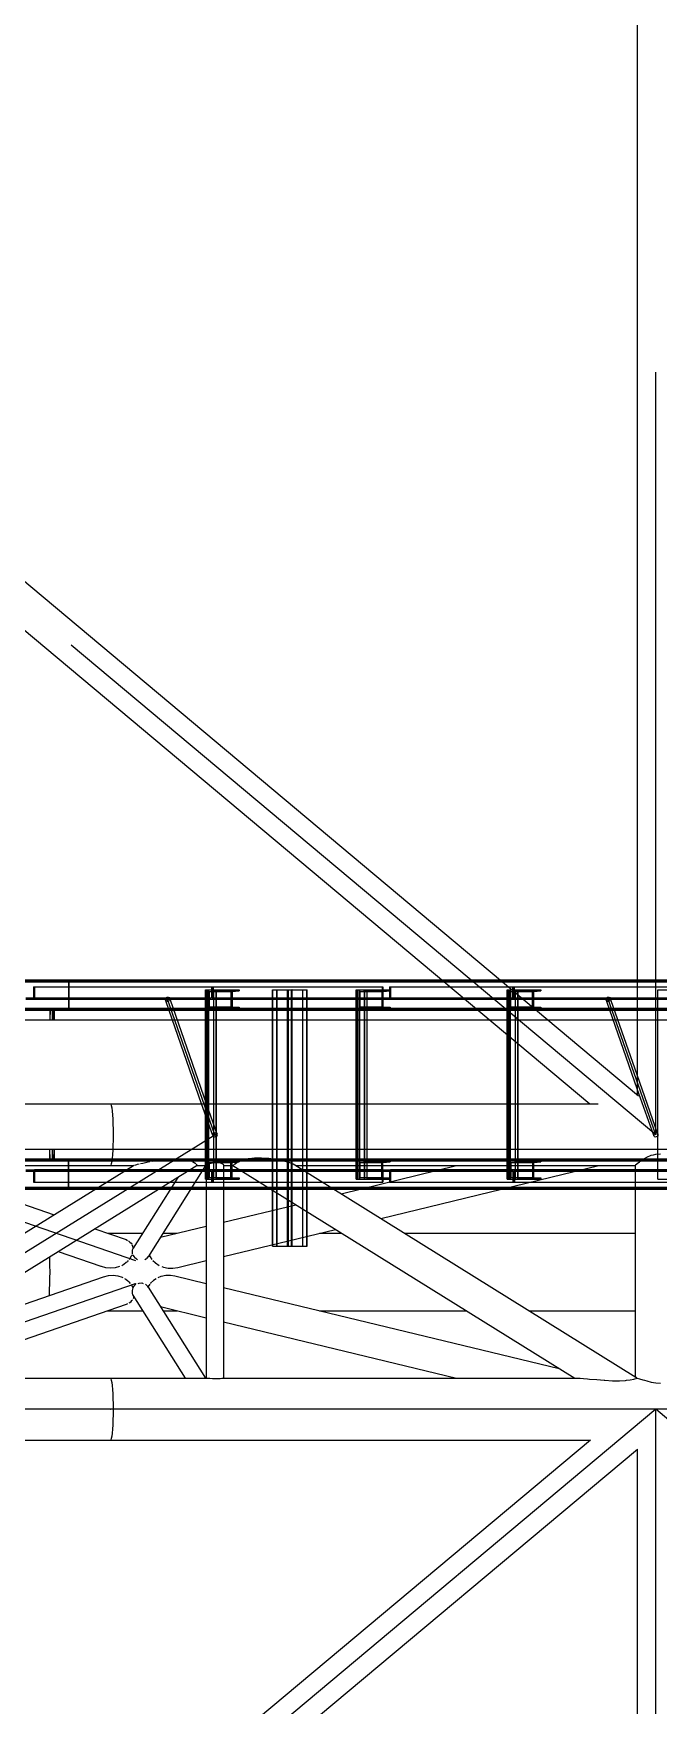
# Model space of a CAD drawing. Header units: millimetres. Extents: x 150209.93 to 150215.05, y 136675.65 to 136679.93.
# Drawn here: x 150213.8816 to 150213.9636, y 136679.0501 to 136679.2694 of the extents above; entities that cross this region are included whole.
import ezdxf

# ---------------------------------------------------------------- set-up
doc = ezdxf.new("R2010")
doc.units = ezdxf.units.MM
doc.header["$LTSCALE"] = 0.25
for name, pattern in [('CENTER', [50.8, 31.75, -6.35, 6.35, -6.35]), ('XKITLINE00', [0]), ('XKITLINE02', [4, 2, -2]), ('XKITLINE03', [6, 3, -1, 1, -1])]:
    doc.linetypes.add(name, pattern=pattern)

# ---------------------------------------------------------------- blocks, each defined once
blk = doc.blocks.new('çatıı')
at = {"color": 8, "linetype": 'CENTER'}
for p, q in [((25173.6, 17470.3), (23430, 18930.3)), ((25173.6, 17470.3), (25173.6, 18930.3)), ((24593.9, 17470.3), (24832.4, 17387.8)), ((24593.9, 17290.3), (24884.5, 17470.3)), ((24593.9, 17290.3), (24832.4, 17372.8)), ((25173.6, 17290.3), (23430, 15830.3)), ((24815.9, 17290.3), (23430, 17290.3)), ((26261.4, 17290.3), (24815.9, 17290.3)), ((26903.1, 15830.3), (25173.6, 17290.3)), ((25173.6, 15830.3), (25173.6, 17290.3))]:
    blk.add_line(p, q, dxfattribs=at)
at = {"color": 8, "linetype": 'XKITLINE00'}
for p, q in [((25161.4, 18904.2), (25161.4, 17496.4)), ((24320.8, 18200.3), (25162.2, 17495.7)), ((24301.8, 18184.4), (25130.4, 17490.6)), ((23551.7, 17490.6), (24815.9, 17490.6)), ((24815.9, 17490.6), (24816.2, 17490.3)), ((24815.9, 17490.6), (24816.2, 17490.3)), ((24815.9, 17490.6), (25135.7, 17490.6)), ((24816.2, 17490.3), (24816.5, 17489.4)), ((24816.2, 17490.3), (24816.5, 17489.4)), ((24816.5, 17489.4), (24816.8, 17487.9)), ((24816.8, 17487.9), (24817.1, 17485.8)), ((24817.1, 17485.8), (24817.3, 17483.3)), ((24817.3, 17483.3), (24817.5, 17480.4)), ((24817.5, 17480.4), (24817.6, 17477.2)), ((24817.6, 17477.2), (24817.7, 17473.8)), ((24817.7, 17466.7), (24817.6, 17463.3)), ((24817.7, 17473.8), (24817.7, 17470.3)), ((24817.7, 17470.3), (24817.7, 17466.7)), ((24817.1, 17454.7), (24816.8, 17452.7)), ((24817.3, 17457.2), (24817.1, 17454.7)), ((24817.5, 17460.1), (24817.3, 17457.2)), ((24817.6, 17463.3), (24817.5, 17460.1)), ((24843.7, 17452.9), (24846.7, 17453.4)), ((24846.7, 17453.4), (24850.3, 17453.8)), ((24850.3, 17453.8), (24852, 17454)), ((24852, 17454), (24857.1, 17454.4)), ((24857.1, 17454.4), (24861.7, 17454.3)), ((24861.7, 17454.3), (24865.3, 17453.8)), ((24865.3, 17453.8), (24868.4, 17453.1)), ((24900.8, 17452.9), (24903.4, 17453.9)), ((24903.4, 17453.9), (24906.5, 17454.6)), ((24906.5, 17454.6), (24906.7, 17454.6)), ((24906.7, 17454.6), (24910.5, 17455.2)), ((24910.5, 17455.2), (24915, 17455.2)), ((24915, 17455.2), (24919.9, 17454.8)), ((24919.9, 17454.8), (24921.1, 17454.6)), ((24921.1, 17454.6), (24924.7, 17454.1)), ((24924.7, 17454.1), (24929.2, 17453.2)), ((25163, 17452.6), (25165.1, 17454)), ((25165.1, 17454), (25166.2, 17454.6)), ((25166.2, 17454.6), (25167.7, 17455.5)), ((25167.7, 17455.5), (25170.6, 17456.8)), ((25170.6, 17456.8), (25172, 17457.1)), ((25172, 17457.1), (25173.6, 17457.6)), ((25173.6, 17457.6), (25176.6, 17457.7)), ((24599.6, 17450), (24815.9, 17450)), ((24606, 17310.6), (24831.1, 17450)), ((24647.4, 17310.6), (24872.8, 17450.2)), ((24686.1, 17450), (24779.1, 17417.8)), ((24815.9, 17450), (24816.2, 17450.3)), ((24815.9, 17450), (24816.2, 17450.3)), ((24815.9, 17450), (24831, 17450)), ((24816.5, 17451.2), (24816.2, 17450.3)), ((24816.5, 17451.2), (24816.2, 17450.3)), ((24816.8, 17452.7), (24816.5, 17451.2)), ((24831.1, 17450), (24831.2, 17450)), ((24831.2, 17450), (24831.6, 17450.3)), ((24831.9, 17450.4), (24833.3, 17450.7)), ((24833.3, 17450.7), (24833.8, 17450.9)), ((24833.8, 17450.9), (24834.9, 17451.1)), ((24835.8, 17451.3), (24837.2, 17451.7)), ((24837.2, 17451.7), (24838.9, 17452)), ((24838.9, 17452), (24841.7, 17452.6)), ((24878.4, 17450), (24840.7, 17390.3)), ((24841.7, 17452.6), (24841.8, 17452.6)), ((24868.4, 17453.1), (24869, 17452.9)), ((24869.7, 17452.6), (24870.5, 17452.2)), ((24870.5, 17452.2), (24870.8, 17452)), ((24870.8, 17452), (24872, 17451.4)), ((24872, 17451.4), (24872, 17451.3)), ((24872.2, 17451.1), (24872.5, 17450.7)), ((24872.5, 17450.7), (24872.6, 17450.6)), ((24872.5, 17450), (24878.8, 17450)), ((24872.6, 17450.6), (24872.7, 17450.4)), ((24872.8, 17450.3), (24872.8, 17450.2)), ((24878.8, 17450.1), (24878.9, 17450.2)), ((24878.8, 17450.1), (24878.8, 17310.6)), ((24879.1, 17450.5), (24878.9, 17450.2)), ((24879.1, 17450.5), (24879.9, 17450.9)), ((24879.9, 17450.9), (24880.7, 17451.1)), ((24880.7, 17451.1), (24881.2, 17451.4)), ((24881.2, 17451.4), (24882.8, 17451.8)), ((24882.8, 17451.8), (24884.5, 17452)), ((24884.5, 17452), (24886.3, 17452)), ((24886.3, 17452), (24887.9, 17451.8)), ((24887.9, 17451.8), (24889.1, 17451.3)), ((24889.1, 17451.3), (24889.4, 17451.1)), ((24889.4, 17451.1), (24889.9, 17450.9)), ((24889.9, 17450.9), (24890.2, 17450.4)), ((24890.2, 17450.4), (24890.2, 17310.6)), ((24890.2, 17450), (24896.5, 17450)), ((24896.3, 17450.1), (24896.6, 17450.2)), ((24896.3, 17450.1), (25120.4, 17310.6)), ((24896.6, 17450.4), (24897.5, 17451.1)), ((24896.6, 17450.4), (24896.6, 17450.2)), ((24897.5, 17451.1), (24897.7, 17451.1)), ((24897.7, 17451.1), (24898.8, 17452)), ((24898.8, 17452), (24900.3, 17452.6)), ((24900.3, 17452.6), (24900.8, 17452.9)), ((24929.2, 17453.2), (24931.3, 17452.6)), ((24931.3, 17452.6), (24932.9, 17452.2)), ((24932.9, 17452.2), (24935.6, 17451.2)), ((24935.6, 17451.2), (24935.8, 17451.1)), ((24935.8, 17451.1), (24936.8, 17450.6)), ((24936.8, 17450.6), (25160.4, 17311.3)), ((24937.8, 17450), (25160, 17450)), ((24967.2, 17431.6), (25043, 17450)), ((24993.3, 17415.4), (25136.2, 17450)), ((25160, 17450), (25160.2, 17450.2)), ((25160, 17450), (25160, 17311.6)), ((25160.3, 17450.5), (25160.2, 17450.2)), ((25160.3, 17450.5), (25161.1, 17451.1)), ((25161.3, 17451.3), (25161.1, 17451.1)), ((25161.3, 17451.3), (25162.9, 17452.5)), ((25162.9, 17452.5), (25163, 17452.6)), ((24860.1, 17442.3), (24830.8, 17395.9)), ((24890.2, 17413), (24937.5, 17424.4)), ((24848.7, 17403), (24878.8, 17410.3)), ((24805.7, 17408.6), (24826.2, 17401.5)), ((24814.1, 17405.7), (24836.9, 17405.7)), ((24826.2, 17401.5), (24827.1, 17401)), ((24827.9, 17400.6), (24828.1, 17400.5)), ((24828.1, 17400.5), (24828.7, 17399.9)), ((24828.7, 17399.9), (24829.5, 17399.1)), ((24829.5, 17399.1), (24829.9, 17398.5)), ((24850.4, 17405.7), (24859.8, 17405.7)), ((24890.2, 17390.5), (24963.5, 17408.2)), ((24953, 17405.7), (24967.6, 17405.7)), ((25008.9, 17405.7), (25160, 17405.7)), ((24776, 17390.2), (24776.1, 17388.1)), ((24776.1, 17388.1), (24776.1, 17384.2)), ((24781.7, 17393.7), (24809.6, 17384.1)), ((24827.7, 17387.9), (24826.9, 17387)), ((24828.7, 17389), (24828.3, 17388.5)), ((24829.4, 17390.4), (24828.7, 17389)), ((24829.9, 17391.1), (24829.4, 17390.4)), ((24830, 17391.6), (24829.9, 17391.1)), ((24830.1, 17398), (24830.4, 17397.4)), ((24830.3, 17393.3), (24830.2, 17393)), ((24830.2, 17393), (24830.3, 17392.4)), ((24830.3, 17392.5), (24830.2, 17392.1)), ((24830.6, 17395.5), (24830.3, 17394.6)), ((24830.3, 17394.6), (24830.3, 17393.3)), ((24830.3, 17392.4), (24830.4, 17392.1)), ((24830.4, 17397.4), (24830.4, 17397.1)), ((24830.4, 17397.1), (24830.7, 17395.8)), ((24830.8, 17395.9), (24830.6, 17395.5)), ((24830.6, 17391.5), (24830.7, 17391.3)), ((24830.7, 17391.3), (24831.5, 17390.2)), ((24830.8, 17395.9), (24830.8, 17395.9)), ((24831.5, 17390.2), (24831.7, 17389.9)), ((24831.7, 17389.9), (24833, 17388.8)), ((24833, 17388.8), (24833.7, 17388.5)), ((24838.6, 17388.5), (24839.6, 17389.1)), ((24840.6, 17390.2), (24839.6, 17389.1)), ((24840.7, 17390.3), (24840.6, 17390.2)), ((24841.3, 17391.3), (24842, 17390.2)), ((24842, 17390.2), (24842, 17390.2)), ((24842, 17390.2), (24843.2, 17388.5)), ((24843.8, 17387.8), (24845.4, 17386.4)), ((24860.1, 17383.2), (24878.8, 17387.7)), ((24683.3, 17332.8), (24811.5, 17377.1)), ((24776.1, 17384.2), (24776.2, 17380.3)), ((24776.2, 17380.3), (24776.1, 17376.3)), ((24809.9, 17384), (24812.8, 17383.2)), ((24811.5, 17377.1), (24814.6, 17377.9)), ((24812.8, 17383.2), (24816, 17383)), ((24814.6, 17377.9), (24817.7, 17378.1)), ((24816, 17383), (24819.2, 17383.2)), ((24817.7, 17378.1), (24820.8, 17377.7)), ((24819.2, 17383.2), (24822.1, 17384)), ((24820.8, 17377.7), (24823.6, 17376.9)), ((24823.4, 17384.6), (24824.7, 17385.3)), ((24823.6, 17376.9), (24824, 17376.7)), ((24824.7, 17385.3), (24826.4, 17386.6)), ((24826.4, 17386.6), (24826.9, 17387)), ((24845.4, 17386.4), (24845.6, 17386.2)), ((24845.6, 17386.2), (24848, 17384.6)), ((24847.3, 17376.7), (24849.3, 17377.6)), ((24849.3, 17377.6), (24852.2, 17378.2)), ((24849.6, 17383.9), (24850.7, 17383.5)), ((24850.7, 17383.5), (24853.8, 17382.8)), ((24852.2, 17378.2), (24855.3, 17378.2)), ((24853.8, 17382.8), (24857, 17382.8)), ((24855.3, 17378.2), (24858.3, 17377.8)), ((24857, 17382.8), (24860.1, 17383.2)), ((24858.3, 17377.8), (24878.8, 17372.8)), ((24775.9, 17368.7), (24775.7, 17365.3)), ((24776.1, 17372.4), (24775.9, 17368.7)), ((24776.1, 17376.3), (24776.1, 17372.4)), ((24825.3, 17376), (24826.1, 17375.5)), ((24826.1, 17375.5), (24827.3, 17374.5)), ((24827.3, 17374.5), (24828.1, 17373.8)), ((24828.1, 17373.8), (24828.9, 17372.8)), ((24829.5, 17372.1), (24829.8, 17371.8)), ((24829.8, 17371.8), (24830.3, 17370.7)), ((24830.6, 17369.9), (24830.2, 17368.1)), ((24830.2, 17368.1), (24830.2, 17367.3)), ((24830.2, 17367.3), (24830.2, 17366.4)), ((24830.2, 17366.4), (24830.5, 17365.2)), ((24830.3, 17370.7), (24830.6, 17370)), ((24830.7, 17370.1), (24830.6, 17370)), ((24830.6, 17370), (24830.6, 17369.9)), ((24831.3, 17370.9), (24830.7, 17370.1)), ((24831.7, 17371.4), (24831.3, 17370.9)), ((24831.7, 17371.4), (24832.7, 17372.2)), ((24834.2, 17372.8), (24834.8, 17373)), ((24834.8, 17373), (24836.6, 17373.1)), ((24836.6, 17373.1), (24837.5, 17372.8)), ((24838.9, 17372.2), (24839.6, 17371.6)), ((24839.6, 17371.6), (24840.2, 17370.9)), ((24840.2, 17370.9), (24840.6, 17370.4)), ((24840.8, 17370.8), (24840.6, 17370.4)), ((24840.6, 17370.4), (24840.7, 17370.3)), ((24840.7, 17370.3), (24878.4, 17310.6)), ((24841.8, 17372.2), (24840.8, 17370.8)), ((24842.3, 17373), (24842.2, 17372.8)), ((24842.3, 17373), (24844.2, 17374.7)), ((24844.3, 17374.9), (24844.2, 17374.7)), ((24844.3, 17374.9), (24846, 17376)), ((24890.2, 17370.1), (25110.3, 17316.9)), ((24686.1, 17310.6), (24826.6, 17359.2)), ((24775.7, 17365.3), (24775.7, 17364.7)), ((24814.1, 17354.9), (24837, 17354.9)), ((24826.6, 17359.2), (24827.4, 17359.6)), ((24828.2, 17360), (24828.6, 17360.2)), ((24828.6, 17360.2), (24829.5, 17361)), ((24829.5, 17361), (24830.1, 17361.5)), ((24830.5, 17362.1), (24830.1, 17361.5)), ((24830.5, 17365.2), (24830.6, 17365)), ((24830.6, 17365), (24865, 17310.6)), ((24831.1, 17363.2), (24830.8, 17362.6)), ((24831.2, 17363.9), (24831.1, 17363.2)), ((24831.2, 17364), (24831.2, 17363.9)), ((24848.7, 17357.6), (24878.8, 17350.3)), ((24850.4, 17354.9), (24859.8, 17354.9)), ((24953, 17354.9), (25049.2, 17354.9)), ((25090.5, 17354.9), (25160, 17354.9)), ((24890.2, 17347.5), (25043, 17310.6)), ((25160.5, 17311.3), (25160.8, 17311.2)), ((25160.8, 17311.2), (25161.2, 17310.8)), ((24644.8, 17310.6), (24815.9, 17310.6)), ((24815.9, 17310.6), (24816.2, 17310.3)), ((24815.9, 17310.6), (24816.2, 17310.3)), ((24815.9, 17310.6), (24881.2, 17310.6)), ((24816.2, 17310.3), (24816.5, 17309.4)), ((24816.2, 17310.3), (24816.5, 17309.4)), ((24816.5, 17309.4), (24816.8, 17307.9)), ((24816.8, 17307.9), (24817.1, 17305.8)), ((24817.1, 17305.8), (24817.3, 17303.3)), ((24817.3, 17303.3), (24817.5, 17300.4)), ((24817.5, 17300.4), (24817.6, 17297.2)), ((24880.2, 17310.6), (24880.7, 17310.6)), ((24880.7, 17310.6), (24881.2, 17310.6)), ((24880.7, 17310.6), (24880.9, 17310.6)), ((24881.2, 17310.6), (24882.8, 17310.5)), ((24882.8, 17310.5), (24884.5, 17310.4)), ((24884.5, 17310.4), (24886.3, 17310.4)), ((24886.3, 17310.4), (24887.9, 17310.5)), ((24887.9, 17310.5), (24889.1, 17310.6)), ((24889.1, 17310.6), (25124.1, 17310.6)), ((24889.1, 17310.6), (24889.4, 17310.6)), ((24889.4, 17310.6), (24889.7, 17310.6)), ((25122.8, 17310.6), (25123.1, 17310.6)), ((25123.1, 17310.6), (25123.3, 17310.6)), ((25123.3, 17310.6), (25126.2, 17310.4)), ((25126.2, 17310.4), (25128.9, 17310.3)), ((25128.9, 17310.3), (25130.2, 17310.1)), ((25130.2, 17310.1), (25135, 17309.7)), ((25135, 17309.7), (25139.8, 17309.4)), ((25139.8, 17309.4), (25140.1, 17309.3)), ((25140.1, 17309.3), (25145.2, 17309)), ((25145.2, 17309), (25149.8, 17309)), ((25149.8, 17309), (25153.7, 17309.2)), ((25153.7, 17309.2), (25154.4, 17309.4)), ((25154.4, 17309.4), (25156.8, 17309.6)), ((25156.8, 17309.6), (25159.1, 17310)), ((25159.1, 17310), (25159.8, 17310.3)), ((25159.8, 17310.3), (25160.7, 17310.4)), ((25160.7, 17310.4), (25161.4, 17310.6)), ((25161.3, 17310.7), (25161.4, 17310.6)), ((25161.3, 17310.7), (25161.3, 17310.7)), ((25161.4, 17310.6), (25162.9, 17310.3)), ((25162.9, 17310.3), (25163, 17310.3)), ((25163, 17310.3), (25165.1, 17309.6)), ((25165.1, 17309.6), (25166.2, 17309.3)), ((25166.2, 17309.3), (25167.7, 17308.8)), ((25167.7, 17308.8), (25170.6, 17308)), ((25170.6, 17308), (25172, 17307.8)), ((25172, 17307.8), (25173.6, 17307.5)), ((25173.6, 17307.5), (25176.6, 17307.4)), ((24817.6, 17297.2), (24817.7, 17293.8)), ((24817.7, 17293.8), (24817.7, 17290.3)), ((24817.7, 17290.3), (24817.7, 17286.7)), ((24817.5, 17280.1), (24817.3, 17277.2)), ((24817.6, 17283.3), (24817.5, 17280.1)), ((24817.7, 17286.7), (24817.6, 17283.3)), ((23506.2, 15910), (25130.7, 17270.2)), ((23551.7, 17270), (24815.9, 17270)), ((24815.9, 17270), (24816.2, 17270.3)), ((24815.9, 17270), (24816.2, 17270.3)), ((24815.9, 17270), (25130.4, 17270)), ((24816.5, 17271.2), (24816.2, 17270.3)), ((24816.5, 17271.2), (24816.2, 17270.3)), ((24816.8, 17272.7), (24816.5, 17271.2)), ((24817.1, 17274.7), (24816.8, 17272.7)), ((24817.3, 17277.2), (24817.1, 17274.7)), ((23506.2, 15878.2), (25161.5, 17264.2)), ((25161.4, 17264.2), (25161.4, 15856.4))]:
    blk.add_line(p, q, dxfattribs=at)
at = {"color": 116, "linetype": 'XKITLINE02', "true_color": 0x136734}
for p, q in [((23616.1, 17571), (24787.7, 17571)), ((23616.8, 17570.5), (24788.5, 17570.5)), ((24765.6, 17567.2), (24765.6, 17560)), ((24765.6, 17567.2), (24788.6, 17567.2)), ((24766.2, 17567.2), (24766.2, 17559.2)), ((24787.7, 17571.9), (24787.7, 17571)), ((24787.7, 17571.9), (24787.7, 17571)), ((24787.7, 17571.9), (24788.6, 17571.9)), ((24787.7, 17571), (24788.5, 17570.5)), ((24787.7, 17571), (24788.5, 17570.5)), ((24787.7, 17571), (26149.1, 17571)), ((24788.5, 17570.5), (24788.5, 17553.3)), ((24788.5, 17570.5), (24788.5, 17553.3)), ((24788.5, 17570.5), (26149.6, 17570.5)), ((24788.5, 17567.2), (24882.8, 17567.2)), ((24878.3, 17565.2), (24885.5, 17565.2)), ((24878.3, 17545.7), (24878.3, 17565.2)), ((24879.1, 17441.2), (24879.1, 17565.2)), ((24880.1, 17545.7), (24880.1, 17565.2)), ((24880.1, 17565.2), (24900.4, 17565.2)), ((24880.1, 17565.2), (24880.1, 17553.2)), ((24880.6, 17441.2), (24880.6, 17565.2)), ((24880.8, 17564.1), (24885.5, 17564.5)), ((24880.8, 17564.1), (24895.7, 17564.1)), ((24880.8, 17564.1), (24880.8, 17554.2)), ((24882.2, 17567.2), (24882.2, 17560)), ((24882.8, 17567.2), (24994.7, 17567.2)), ((24882.8, 17567.2), (24882.8, 17559.2)), ((24882.8, 17567.2), (24882.8, 17559.2)), ((24883.3, 17567.2), (24883.3, 17560)), ((24883.7, 17441.2), (24883.7, 17565.2)), ((24883.8, 17441.2), (24883.8, 17565.2)), ((24885.4, 17441.2), (24885.4, 17565.2)), ((24885.5, 17545.7), (24885.5, 17565.2)), ((24885.5, 17565.2), (24885.5, 17564.5)), ((24885.5, 17564.5), (24900.4, 17564.5)), ((24895, 17565.2), (24895, 17553.2)), ((24895.7, 17564.1), (24900.4, 17564.5)), ((24895.7, 17564.1), (24895.7, 17554.2)), ((24900.4, 17565.2), (24900.4, 17564.5)), ((24922.3, 17545.7), (24922.3, 17565.2)), ((24922.3, 17565.2), (24944.9, 17565.2)), ((24922.5, 17545.7), (24922.5, 17565.2)), ((24925, 17545.7), (24925, 17565.2)), ((24925.2, 17545.7), (24925.2, 17565.2)), ((24932, 17397.2), (24932, 17565.2)), ((24932.7, 17397.2), (24932.7, 17565.2)), ((24934.6, 17397.2), (24934.6, 17565.2)), ((24935.2, 17397.2), (24935.2, 17565.2)), ((24942.1, 17397.2), (24942.1, 17565.2)), ((24942.2, 17397.2), (24942.2, 17565.2)), ((24944.8, 17397.2), (24944.8, 17565.2)), ((24944.9, 17545.7), (24944.9, 17565.2)), ((24977.2, 17565.2), (24984.4, 17565.2)), ((24977.2, 17545.7), (24977.2, 17565.2)), ((24978, 17441.2), (24978, 17565.2)), ((24979, 17565.2), (24999.3, 17565.2)), ((24979, 17565.2), (24979, 17553.2)), ((24979, 17545.7), (24979, 17565.2)), ((24979.5, 17441.2), (24979.5, 17565.2)), ((24979.6, 17564.1), (24984.4, 17564.5)), ((24979.6, 17564.1), (24994.5, 17564.1)), ((24979.6, 17564.1), (24979.6, 17554.2)), ((24982.6, 17441.2), (24982.6, 17565.2)), ((24982.7, 17441.2), (24982.7, 17565.2)), ((24984.3, 17441.2), (24984.3, 17565.2)), ((24984.4, 17565.2), (24984.4, 17564.5)), ((24984.4, 17545.7), (24984.4, 17565.2)), ((24984.4, 17564.5), (24999.3, 17564.5)), ((24993.9, 17565.2), (24993.9, 17553.2)), ((24994.2, 17567.2), (24994.2, 17559.2)), ((24994.5, 17564.1), (24999.3, 17564.5)), ((24994.5, 17564.1), (24994.5, 17554.2)), ((24994.7, 17567.2), (24994.7, 17560)), ((24999, 17567.2), (24999, 17560)), ((24999, 17567.2), (25072.1, 17567.2)), ((24999.3, 17565.2), (24999.3, 17564.5)), ((24999.7, 17567.2), (24999.7, 17559.2)), ((25033.3, 17571.9), (25071.2, 17571.9)), ((25063, 17571.9), (25071.2, 17571.9)), ((25072.1, 17567.2), (25080.6, 17567.2)), ((25076.1, 17565.2), (25083.3, 17565.2)), ((25076.1, 17536.1), (25076.1, 17565.2)), ((25076.9, 17441.2), (25076.9, 17565.2)), ((25077.8, 17534.6), (25077.8, 17565.2)), ((25077.8, 17565.2), (25098.2, 17565.2)), ((25077.8, 17553.2), (25077.8, 17565.2)), ((25078.4, 17441.2), (25078.4, 17565.2)), ((25078.5, 17564.1), (25083.3, 17564.5)), ((25078.5, 17564.1), (25093.4, 17564.1)), ((25078.5, 17554.2), (25078.5, 17564.1)), ((25079.9, 17560), (25079.9, 17567.2)), ((25080.5, 17567.2), (25182.7, 17567.2)), ((25080.5, 17559.2), (25080.5, 17567.2)), ((25080.6, 17559.2), (25080.6, 17567.2)), ((25081, 17560), (25081, 17567.2)), ((25081.5, 17441.2), (25081.5, 17565.2)), ((25081.6, 17441.2), (25081.6, 17565.2)), ((25083.2, 17441.2), (25083.2, 17565.2)), ((25083.3, 17530), (25083.3, 17565.2)), ((25083.3, 17565.2), (25083.3, 17564.5)), ((25083.3, 17564.5), (25098.2, 17564.5)), ((25092.7, 17553.2), (25092.7, 17565.2)), ((25093.4, 17564.1), (25098.2, 17564.5)), ((25093.4, 17564.1), (25093.4, 17554.2)), ((25098.2, 17565.2), (25098.2, 17564.5)), ((25161.4, 17571.9), (25185.8, 17571.9)), ((25174.9, 17565.2), (25182.2, 17565.2)), ((25174.9, 17441.2), (25174.9, 17565.2)), ((23610.8, 17553.2), (24778, 17553.2)), ((23611.1, 17552.3), (24777.9, 17552.3)), ((23612.6, 17553.2), (24778, 17553.2)), ((23612.7, 17552.3), (24777.9, 17552.3)), ((23619.9, 17552.7), (24787.7, 17552.7)), ((23620.4, 17553.3), (24788.5, 17553.3)), ((24760.5, 17560), (24786.1, 17560)), ((24760.5, 17559.2), (24882.8, 17559.2)), ((24776.2, 17553.2), (24776.2, 17545.7)), ((24776.2, 17553.2), (24776.2, 17545.7)), ((24776.2, 17553.2), (25182.7, 17553.2)), ((24776.3, 17552.3), (24776.2, 17545.7)), ((24776.4, 17552.3), (24776.3, 17545.7)), ((24776.4, 17552.3), (25182.7, 17552.3)), ((24777.9, 17552.3), (24777.9, 17545.7)), ((24778, 17551.9), (24778, 17553.2)), ((24779, 17551.9), (24778.9, 17552.3)), ((24779.2, 17551.9), (24779.2, 17553.2)), ((24785, 17560), (24882.2, 17560)), ((24787.7, 17552.7), (24788.5, 17553.3)), ((24787.7, 17552.7), (24788.5, 17553.3)), ((24787.7, 17552.7), (24787.7, 17551.9)), ((24787.7, 17552.7), (24787.7, 17551.9)), ((24787.7, 17552.7), (26149.1, 17552.7)), ((24788.5, 17553.3), (26149.6, 17553.3)), ((24788.6, 17559.2), (24882.8, 17559.2)), ((24852.4, 17560), (24852, 17559.4)), ((24852, 17559.4), (24852.1, 17558.7)), ((24852.5, 17557.3), (24852.1, 17558.7)), ((24852.1, 17558.7), (24852.5, 17558.1)), ((24852.4, 17560), (24853.1, 17560.5)), ((24852.5, 17558.1), (24853.1, 17557.8)), ((24853.1, 17560.5), (24853.8, 17560.5)), ((24853.1, 17557.8), (24853.9, 17557.9)), ((24853.8, 17560.5), (24854.5, 17560.2)), ((24853.9, 17557.9), (24854.6, 17558.3)), ((24854.5, 17560.2), (24854.9, 17559.6)), ((24854.9, 17558.9), (24854.6, 17558.3)), ((24855.3, 17558.5), (24854.9, 17559.6)), ((24854.9, 17559.6), (24854.9, 17558.9)), ((24877.1, 17560), (24877.1, 17559.2)), ((24880.1, 17553.2), (24900.4, 17553.2)), ((24880.8, 17554.2), (24895.7, 17554.2)), ((24880.8, 17554.2), (24885.5, 17553.9)), ((24882.8, 17559.2), (24999.2, 17559.2)), ((24883.3, 17560), (24999.2, 17560)), ((24885.5, 17553.9), (24900.4, 17553.9)), ((24885.5, 17553.9), (24885.5, 17553.2)), ((24887.7, 17560), (24887.7, 17559.2)), ((24895.7, 17554.2), (24900.4, 17553.9)), ((24900.4, 17553.9), (24900.4, 17553.2)), ((24979, 17553.2), (24999.3, 17553.2)), ((24979.6, 17554.2), (24994.5, 17554.2)), ((24979.6, 17554.2), (24984.4, 17553.9)), ((24984.4, 17553.9), (24999.3, 17553.9)), ((24984.4, 17553.9), (24984.4, 17553.2)), ((24993.1, 17560), (24993.1, 17559.2)), ((24993.1, 17560), (25073.8, 17560)), ((24993.1, 17559.2), (25080.6, 17559.2)), ((24994.5, 17554.2), (24999.3, 17553.9)), ((24999.2, 17560), (24999.2, 17559.2)), ((24999.3, 17553.9), (24999.3, 17553.2)), ((25021.6, 17552.3), (26143.3, 17552.3)), ((25022.4, 17553.2), (26143.4, 17553.2)), ((25069.7, 17560), (25079.9, 17560)), ((25074, 17560), (25074, 17559.2)), ((25074.7, 17559.2), (25080.6, 17559.2)), ((25077.8, 17553.2), (25098.2, 17553.2)), ((25078.5, 17554.2), (25093.4, 17554.2)), ((25078.5, 17554.2), (25083.3, 17553.9)), ((25080.5, 17559.2), (25196.9, 17559.2)), ((25081, 17560), (25182.7, 17560)), ((25083.3, 17553.9), (25098.2, 17553.9)), ((25083.3, 17553.9), (25083.3, 17553.2)), ((25085.5, 17560), (25085.5, 17559.2)), ((25093.4, 17554.2), (25098.2, 17553.9)), ((25098.2, 17553.9), (25098.2, 17553.2)), ((25141.3, 17560.1), (25141, 17559.4)), ((25141, 17559.4), (25141, 17558.7)), ((25141.6, 17557), (25141, 17558.7)), ((25141, 17558.7), (25141.4, 17558.1)), ((25141.3, 17560.1), (25142, 17560.5)), ((25141.4, 17558.1), (25142.1, 17557.8)), ((25142, 17560.5), (25142.7, 17560.5)), ((25142.1, 17557.8), (25142.8, 17557.9)), ((25142.7, 17560.5), (25143.4, 17560.2)), ((25142.8, 17557.9), (25143.5, 17558.3)), ((25143.4, 17560.2), (25143.8, 17559.6)), ((25143.8, 17558.9), (25143.5, 17558.3)), ((25144.4, 17558.1), (25143.8, 17559.6)), ((25143.8, 17559.6), (25143.8, 17558.9)), ((23702, 17551.9), (24788.6, 17551.9)), ((24776.2, 17545.7), (26141.9, 17545.7)), ((24776.2, 17545.7), (24778, 17545.7)), ((24787.7, 17551.9), (24788.6, 17551.9)), ((24854.4, 17551.9), (25061, 17551.9)), ((24854.4, 17551.9), (24857.6, 17551.9)), ((24856.6, 17545.7), (24859.8, 17545.7)), ((25057.2, 17551.9), (25095.1, 17551.9)), ((25064.6, 17545.7), (25102.5, 17545.7)), ((25143.4, 17551.9), (25146.6, 17551.9)), ((25145.5, 17545.7), (25148.7, 17545.7)), ((25161.4, 17551.9), (25185.8, 17551.9)), ((25161.4, 17545.7), (25185.8, 17545.7)), ((25175, 17470.7), (25161.4, 17509.5)), ((25172.2, 17469.8), (25161.4, 17500.4)), ((24883.1, 17469.8), (24875.8, 17490.6)), ((24878.3, 17441.2), (24878.3, 17492.7)), ((24885.9, 17470.7), (24879, 17490.6)), ((24880.1, 17441.2), (24880.1, 17490.6)), ((24885.5, 17441.2), (24885.5, 17490.6)), ((24922.3, 17433.9), (24922.3, 17490.6)), ((24922.5, 17433.8), (24922.5, 17490.6)), ((24925, 17432.2), (24925, 17490.6)), ((24925.2, 17432.1), (24925.2, 17490.6)), ((24944.9, 17403.7), (24944.9, 17490.6)), ((24977.2, 17441.2), (24977.2, 17490.6)), ((24979, 17441.2), (24979, 17490.6)), ((24984.4, 17441.2), (24984.4, 17490.6)), ((25076.1, 17441.2), (25076.1, 17490.6)), ((25077.8, 17441.2), (25077.8, 17490.6)), ((25083.3, 17441.2), (25083.3, 17490.6)), ((24883.4, 17471.2), (24883.1, 17470.5)), ((24883.1, 17469.8), (24883.1, 17470.5)), ((24883.1, 17469.8), (24883.5, 17469.2)), ((24883.4, 17471.2), (24884.1, 17471.6)), ((24883.5, 17469.2), (24884.2, 17468.9)), ((24884.1, 17471.6), (24884.9, 17471.6)), ((24884.2, 17468.9), (24884.9, 17469)), ((24884.9, 17471.6), (24885.5, 17471.3)), ((24884.9, 17469), (24885.6, 17469.4)), ((24885.5, 17471.3), (24885.9, 17470.7)), ((24886, 17470), (24885.6, 17469.4)), ((24886, 17470), (24885.9, 17470.7)), ((25172.5, 17471.2), (25172.2, 17470.5)), ((25172.2, 17470.5), (25172.2, 17469.8)), ((25172.6, 17469.2), (25172.2, 17469.8)), ((25172.5, 17471.2), (25173.2, 17471.6)), ((25172.6, 17469.2), (25173.3, 17468.9)), ((25173.2, 17471.6), (25174, 17471.6)), ((25173.3, 17468.9), (25174, 17469)), ((25174, 17471.6), (25174.6, 17471.3)), ((25174, 17469), (25174.7, 17469.4)), ((25174.6, 17471.3), (25175, 17470.7)), ((25175.1, 17470), (25174.7, 17469.4)), ((25175.1, 17470), (25175, 17470.7)), ((23627, 17460.7), (24778, 17460.7)), ((23628.3, 17454), (24777.9, 17454)), ((24663.2, 17454.5), (24788.6, 17454.5)), ((24664, 17453.6), (24787.7, 17453.6)), ((24776.3, 17454), (24776.2, 17460.7)), ((24776.2, 17460.7), (24776.2, 17460.7)), ((24776.2, 17453.2), (24776.2, 17460.7)), ((24776.2, 17460.7), (26143.4, 17460.7)), ((24776.2, 17453.2), (24776.2, 17460.7)), ((24776.4, 17454), (24776.3, 17460.7)), ((24776.4, 17454), (26143.2, 17454)), ((24777.9, 17460.7), (24778, 17460.7)), ((24777.9, 17454), (24777.9, 17460.7)), ((24778, 17453.2), (24778, 17460.7)), ((24778.9, 17454), (24779, 17460.7)), ((24779.2, 17453.2), (24779.2, 17460.7)), ((24787.7, 17454.5), (24787.7, 17453.6)), ((24787.7, 17454.5), (26152.7, 17454.5)), ((24787.7, 17454.5), (24787.7, 17453.6)), ((24787.7, 17453.6), (24788.5, 17453.1)), ((24787.7, 17453.6), (26150.7, 17453.6)), ((24787.7, 17453.6), (24788.5, 17453.1)), ((24788.6, 17450), (24788.6, 17454.5)), ((24788.6, 17450), (24788.6, 17454.5)), ((23628.3, 17453.2), (24778, 17453.2)), ((24666.1, 17453.1), (24788.5, 17453.1)), ((24760.5, 17447.2), (24882.8, 17447.2)), ((24760.5, 17446.4), (24882.2, 17446.4)), ((24765.6, 17446.4), (24765.6, 17439.2)), ((24766.2, 17447.2), (24766.2, 17439.2)), ((24776.2, 17453.2), (26143.4, 17453.2)), ((24788.5, 17435.9), (24788.5, 17453.1)), ((24788.5, 17453.1), (26151.1, 17453.1)), ((24788.5, 17435.9), (24788.5, 17453.1)), ((24877.1, 17447.2), (24877.1, 17446.4)), ((24880.1, 17453.2), (24900.4, 17453.2)), ((24880.1, 17453.2), (24880.1, 17441.2)), ((24880.8, 17452.1), (24885.5, 17452.5)), ((24880.8, 17452.1), (24895.7, 17452.1)), ((24880.8, 17452.1), (24880.8, 17442.2)), ((24882.2, 17446.4), (24882.2, 17439.2)), ((24882.8, 17447.2), (24999.2, 17447.2)), ((24882.8, 17447.2), (24882.8, 17439.2)), ((24882.8, 17447.2), (24882.8, 17439.2)), ((24883.3, 17446.4), (24999.2, 17446.4)), ((24883.3, 17446.4), (24883.3, 17439.2)), ((24885.5, 17453.2), (24885.5, 17452.5)), ((24885.5, 17452.5), (24900.4, 17452.5)), ((24887.7, 17447.2), (24887.7, 17446.4)), ((24895, 17441.2), (24895, 17453.2)), ((24895.7, 17452.1), (24900.4, 17452.5)), ((24895.7, 17442.2), (24895.7, 17452.1)), ((24900.4, 17453.2), (24900.4, 17452.5)), ((24979, 17453.2), (24999.3, 17453.2)), ((24979, 17441.2), (24979, 17453.2)), ((24979.6, 17452.1), (24984.4, 17452.5)), ((24979.6, 17452.1), (24994.5, 17452.1)), ((24979.6, 17452.1), (24979.6, 17442.2)), ((24984.4, 17453.2), (24984.4, 17452.5)), ((24984.4, 17452.5), (24999.3, 17452.5)), ((24993.1, 17447.2), (25080.6, 17447.2)), ((24993.1, 17447.2), (24993.1, 17446.4)), ((24993.1, 17446.4), (25079.9, 17446.4)), ((24993.9, 17441.2), (24993.9, 17453.2)), ((24994.2, 17447.2), (24994.2, 17439.2)), ((24994.5, 17452.1), (24999.3, 17452.5)), ((24994.5, 17442.2), (24994.5, 17452.1)), ((24994.7, 17446.4), (24994.7, 17439.2)), ((24999, 17446.4), (24999, 17439.2)), ((24999.2, 17447.2), (24999.2, 17446.4)), ((24999.3, 17453.2), (24999.3, 17452.5)), ((24999.7, 17447.2), (24999.7, 17439.2)), ((25074, 17447.2), (25074, 17446.4)), ((25077.8, 17453.2), (25098.2, 17453.2)), ((25077.8, 17453.2), (25077.8, 17441.2)), ((25078.5, 17452.1), (25083.3, 17452.5)), ((25078.5, 17452.1), (25093.4, 17452.1)), ((25078.5, 17452.1), (25078.5, 17442.2)), ((25079.9, 17446.4), (25079.9, 17439.2)), ((25080.5, 17447.2), (25196.9, 17447.2)), ((25080.5, 17447.2), (25080.5, 17439.2)), ((25080.6, 17447.2), (25080.6, 17439.2)), ((25081, 17446.4), (25196.9, 17446.4)), ((25081, 17446.4), (25081, 17439.2)), ((25083.3, 17453.2), (25083.3, 17452.5)), ((25083.3, 17452.5), (25098.2, 17452.5)), ((25085.5, 17447.2), (25085.5, 17446.4)), ((25092.7, 17453.2), (25092.7, 17441.2)), ((25093.4, 17452.1), (25098.2, 17452.5)), ((25093.4, 17452.1), (25093.4, 17442.2)), ((25098.2, 17453.2), (25098.2, 17452.5)), ((24681.5, 17435.3), (24787.7, 17435.3)), ((24682.6, 17435.9), (24788.5, 17435.9)), ((24765.6, 17439.2), (24882.8, 17439.2)), ((24787.7, 17435.3), (24788.5, 17435.9)), ((24787.7, 17435.3), (24788.5, 17435.9)), ((24787.7, 17435.3), (24787.7, 17434.5)), ((24787.7, 17435.3), (26131.7, 17435.3)), ((24787.7, 17435.3), (24787.7, 17434.5)), ((24787.7, 17434.5), (24855.1, 17434.5)), ((24787.7, 17434.5), (24788.6, 17434.5)), ((24788.5, 17435.9), (26133.2, 17435.9)), ((24806, 17434.5), (24847.4, 17434.5)), ((24855.1, 17434.5), (24868.6, 17434.5)), ((24878.3, 17441.2), (24885.5, 17441.2)), ((24878.8, 17434.5), (24890.2, 17434.5)), ((24880.1, 17441.2), (24900.4, 17441.2)), ((24880.8, 17442.2), (24895.7, 17442.2)), ((24880.8, 17442.2), (24885.5, 17441.9)), ((24882.8, 17439.2), (24994.7, 17439.2)), ((24885.5, 17441.9), (24900.4, 17441.9)), ((24885.5, 17441.9), (24885.5, 17441.2)), ((24895.7, 17442.2), (24900.4, 17441.9)), ((24900.4, 17441.9), (24900.4, 17441.2)), ((24921.4, 17434.5), (24962.7, 17434.5)), ((24977.2, 17441.2), (24984.4, 17441.2)), ((24978.9, 17434.5), (25072.1, 17434.5)), ((24979, 17441.2), (24999.3, 17441.2)), ((24979.6, 17442.2), (24994.5, 17442.2)), ((24979.6, 17442.2), (24984.4, 17441.9)), ((24984.4, 17441.9), (24999.3, 17441.9)), ((24984.4, 17441.9), (24984.4, 17441.2)), ((24994.5, 17442.2), (24999.3, 17441.9)), ((24999, 17439.2), (25080.6, 17439.2)), ((24999.3, 17441.9), (24999.3, 17441.2)), ((25076.1, 17441.2), (25083.3, 17441.2)), ((25077.8, 17441.2), (25098.2, 17441.2)), ((25078.5, 17442.2), (25093.4, 17442.2)), ((25078.5, 17442.2), (25083.3, 17441.9)), ((25080.5, 17439.2), (25192.5, 17439.2)), ((25083.3, 17441.9), (25098.2, 17441.9)), ((25083.3, 17441.9), (25083.3, 17441.2)), ((25093.4, 17442.2), (25098.2, 17441.9)), ((25098.2, 17441.9), (25098.2, 17441.2)), ((25160, 17434.5), (25187.3, 17434.5)), ((25174.9, 17441.2), (25182.2, 17441.2)), ((24922.3, 17397.2), (24922.3, 17420.8)), ((24922.5, 17397.2), (24922.5, 17420.8)), ((24925, 17398.9), (24925, 17421.4)), ((24925.2, 17398.9), (24925.2, 17421.5)), ((24922.3, 17397.2), (24925, 17397.2))]:
    blk.add_line(p, q, dxfattribs=at)
at = {"color": 7, "linetype": 'XKITLINE00'}
for p, q in [((23616.6, 17571.9), (24788.6, 17571.9)), ((24788.6, 17571.9), (24788.6, 17551.9)), ((24788.6, 17571.9), (24788.6, 17551.9)), ((24788.6, 17571.9), (25033.3, 17571.9)), ((25071.2, 17571.9), (25161.4, 17571.9)), ((24875.8, 17490.6), (24852.5, 17557.3)), ((24879, 17490.6), (24855.3, 17558.5)), ((25161.4, 17500.4), (25141.6, 17557)), ((25161.4, 17509.5), (25144.4, 17558.1)), ((24578, 17551.9), (24788.6, 17551.9)), ((24579.3, 17545.7), (24778, 17545.7)), ((24778, 17545.7), (24778, 17551.9)), ((24778, 17545.7), (24856.6, 17545.7)), ((24779, 17545.7), (24779, 17551.9)), ((24779.2, 17545.7), (24779.2, 17551.9)), ((24788.6, 17551.9), (24854.4, 17551.9)), ((24857.6, 17551.9), (25057.2, 17551.9)), ((24859.8, 17545.7), (25064.6, 17545.7)), ((24878.3, 17492.7), (24878.3, 17545.7)), ((24880.1, 17490.6), (24880.1, 17545.7)), ((24885.5, 17490.6), (24885.5, 17545.7)), ((24922.3, 17490.6), (24922.3, 17545.7)), ((24922.5, 17490.6), (24922.5, 17545.7)), ((24925, 17490.6), (24925, 17545.7)), ((24925.2, 17490.6), (24925.2, 17545.7)), ((24944.9, 17490.6), (24944.9, 17545.7)), ((24977.2, 17490.6), (24977.2, 17545.7)), ((24979, 17490.6), (24979, 17545.7)), ((24984.4, 17490.6), (24984.4, 17545.7)), ((25095.1, 17551.9), (25143.4, 17551.9)), ((25102.5, 17545.7), (25145.5, 17545.7)), ((25146.6, 17551.9), (25161.4, 17551.9)), ((25148.7, 17545.7), (25161.4, 17545.7)), ((25076.1, 17490.6), (25076.1, 17536.1)), ((25077.8, 17490.6), (25077.8, 17534.6)), ((25083.3, 17490.6), (25083.3, 17530)), ((24788.6, 17434.5), (24788.6, 17450)), ((24788.6, 17434.5), (24788.6, 17450)), ((24730.9, 17434.5), (24788.6, 17434.5)), ((24788.6, 17434.5), (24806, 17434.5)), ((24847.4, 17434.5), (24855.1, 17434.5)), ((24868.6, 17434.5), (24878.8, 17434.5)), ((24890.2, 17434.5), (24921.4, 17434.5)), ((24922.3, 17420.8), (24922.3, 17433.9)), ((24922.5, 17420.8), (24922.5, 17433.8)), ((24925, 17421.4), (24925, 17432.2)), ((24925.2, 17421.5), (24925.2, 17432.1)), ((24962.7, 17434.5), (24978.9, 17434.5)), ((25072.1, 17434.5), (25160, 17434.5)), ((24925, 17397.2), (24925, 17398.9)), ((24925.2, 17397.2), (24925.2, 17398.9)), ((24944.9, 17397.2), (24944.9, 17403.7)), ((24925, 17397.2), (24944.9, 17397.2))]:
    blk.add_line(p, q, dxfattribs=at)
at = {"color": 1, "linetype": 'XKITLINE03'}
for p, q in [((24880.1, 17441.2), (24880.1, 17565.2)), ((24935, 17397.2), (24935, 17565.2)), ((24979, 17441.2), (24979, 17565.2)), ((25077.8, 17441.2), (25077.8, 17565.2)), ((23621.7, 17553.2), (24776.2, 17553.2)), ((24766.2, 17559.2), (24882.8, 17559.2)), ((24776.2, 17553.2), (26140.4, 17553.2)), ((24884.5, 17470.3), (24853.5, 17559.2)), ((24895, 17553.2), (24880.1, 17553.2)), ((24882.8, 17559.2), (24994.2, 17559.2)), ((24993.9, 17553.2), (24979, 17553.2)), ((24999.7, 17559.2), (25080.6, 17559.2)), ((25092.7, 17553.2), (25077.8, 17553.2)), ((25080.5, 17559.2), (25192, 17559.2)), ((25173.6, 17470.3), (25142.4, 17559.2)), ((24776.2, 17453.2), (23621.7, 17453.2)), ((24882.8, 17447.2), (24766.2, 17447.2)), ((26140.4, 17453.2), (24776.2, 17453.2)), ((24895, 17453.2), (24880.1, 17453.2)), ((24994.2, 17447.2), (24882.8, 17447.2)), ((24993.9, 17453.2), (24979, 17453.2)), ((25080.6, 17447.2), (24999.7, 17447.2)), ((25092.7, 17453.2), (25077.8, 17453.2)), ((25192, 17447.2), (25080.5, 17447.2))]:
    blk.add_line(p, q, dxfattribs=at)
at = {"color": 1, "linetype": 'XKITLINE00'}
for centre in [(24880.1, 17565.2), (24935, 17565.2), (24979, 17565.2), (25077.8, 17565.2), (24766.2, 17559.2), (24776.2, 17553.2), (24776.2, 17553.2), (24853.5, 17559.2), (24880.1, 17553.2), (24882.8, 17559.2), (24882.8, 17559.2), (24895, 17553.2), (24979, 17553.2), (24993.9, 17553.2), (24994.2, 17559.2), (24999.7, 17559.2), (25077.8, 17553.2), (25080.6, 17559.2), (25080.5, 17559.2), (25092.7, 17553.2), (25142.4, 17559.2), (24884.5, 17470.3), (25173.6, 17470.3), (24766.2, 17447.2), (24776.2, 17453.2), (24776.2, 17453.2), (24880.1, 17453.2), (24882.8, 17447.2), (24882.8, 17447.2), (24895, 17453.2), (24979, 17453.2), (24993.9, 17453.2), (24994.2, 17447.2), (24999.7, 17447.2), (25077.8, 17453.2), (25080.6, 17447.2), (25080.5, 17447.2), (25092.7, 17453.2), (24880.1, 17441.2), (24979, 17441.2), (25077.8, 17441.2), (24935, 17397.2)]:
    blk.add_circle(centre, 0.05, dxfattribs=at)
at = {"color": 8, "linetype": 'XKITLINE00'}
for centre in [(24884.5, 17470.3), (25173.6, 17470.3), (25173.6, 17470.3), (24832.4, 17387.8), (24832.4, 17372.8), (24815.9, 17290.3), (24815.9, 17290.3), (25173.6, 17290.3), (25173.6, 17290.3), (25173.6, 17290.3)]:
    blk.add_circle(centre, 0.05, dxfattribs=at)

msp = doc.modelspace()

# ---------------------------------------------------------------- block references
at = {"xscale": 0.0002000170049888334, "yscale": 0.0002000170049888334, "zscale": 0.0002000170049888334}
msp.add_blockref('çatıı', (150208.92807, 136675.63059), dxfattribs=at)

doc.saveas('drawing.dxf')
